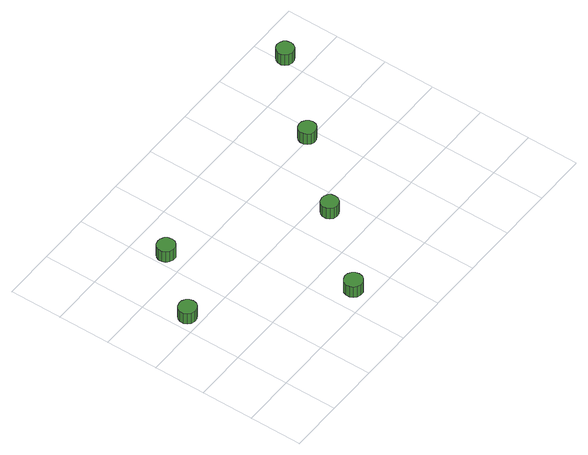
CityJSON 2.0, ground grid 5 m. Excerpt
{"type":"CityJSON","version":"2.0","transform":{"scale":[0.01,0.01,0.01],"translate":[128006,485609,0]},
"CityObjects":{
"tree1":{"type":"SolitaryVegetationObject","attributes":{"function":"something"},"geometry":[{"type":"MultiSurface","lod":"1","boundaries":[[[0,1,2,3,4,5,6,7,8,9,10,11,12,13,14]],[[15,16,17,18,19,20,21,22,23,24,25,26,27,28,29]],[[0,29,28,1]],[[1,28,27,2]],[[2,27,26,3]],[[3,26,25,4]],[[4,25,24,5]],[[5,24,23,6]],[[6,23,22,7]],[[7,22,21,8]],[[8,21,20,9]],[[9,20,19,10]],[[10,19,18,11]],[[11,18,17,12]],[[12,17,16,13]],[[13,16,15,14]],[[14,15,29,0]]]}]},
"tree2":{"type":"SolitaryVegetationObject","attributes":{"function":"something"},"geometry":[{"type":"MultiSurface","lod":"1","boundaries":[[[30,31,32,33,34,35,36,37,38,39,40,41,42,43,44]],[[45,46,47,48,49,50,51,52,53,54,55,56,57,58,59]],[[30,59,58,31]],[[31,58,57,32]],[[32,57,56,33]],[[33,56,55,34]],[[34,55,54,35]],[[35,54,53,36]],[[36,53,52,37]],[[37,52,51,38]],[[38,51,50,39]],[[39,50,49,40]],[[40,49,48,41]],[[41,48,47,42]],[[42,47,46,43]],[[43,46,45,44]],[[44,45,59,30]]]}]},
"tree3":{"type":"SolitaryVegetationObject","attributes":{"function":"something"},"geometry":[{"type":"MultiSurface","lod":"1","boundaries":[[[60,61,62,63,64,65,66,67,68,69,70,71,72,73,74]],[[75,76,77,78,79,80,81,82,83,84,85,86,87,88,89]],[[60,89,88,61]],[[61,88,87,62]],[[62,87,86,63]],[[63,86,85,64]],[[64,85,84,65]],[[65,84,83,66]],[[66,83,82,67]],[[67,82,81,68]],[[68,81,80,69]],[[69,80,79,70]],[[70,79,78,71]],[[71,78,77,72]],[[72,77,76,73]],[[73,76,75,74]],[[74,75,89,60]]]}]},
"tree4":{"type":"SolitaryVegetationObject","attributes":{"function":"something"},"geometry":[{"type":"MultiSurface","lod":"1","boundaries":[[[90,91,92,93,94,95,96,97,98,99,100,101,102,103,104]],[[105,106,107,108,109,110,111,112,113,114,115,116,117,118,119]],[[90,119,118,91]],[[91,118,117,92]],[[92,117,116,93]],[[93,116,115,94]],[[94,115,114,95]],[[95,114,113,96]],[[96,113,112,97]],[[97,112,111,98]],[[98,111,110,99]],[[99,110,109,100]],[[100,109,108,101]],[[101,108,107,102]],[[102,107,106,103]],[[103,106,105,104]],[[104,105,119,90]]]}]},
"tree5":{"type":"SolitaryVegetationObject","attributes":{"function":"something"},"geometry":[{"type":"MultiSurface","lod":"1","boundaries":[[[120,121,122,123,124,125,126,127,128,129,130,131,132,133,134]],[[135,136,137,138,139,140,141,142,143,144,145,146,147,148,149]],[[120,149,148,121]],[[121,148,147,122]],[[122,147,146,123]],[[123,146,145,124]],[[124,145,144,125]],[[125,144,143,126]],[[126,143,142,127]],[[127,142,141,128]],[[128,141,140,129]],[[129,140,139,130]],[[130,139,138,131]],[[131,138,137,132]],[[132,137,136,133]],[[133,136,135,134]],[[134,135,149,120]]]}]},
"tree6":{"type":"SolitaryVegetationObject","attributes":{"function":"something"},"geometry":[{"type":"MultiSurface","lod":"1","boundaries":[[[150,151,152,153,154,155,156,157,158,159,160,161,162,163,164]],[[165,166,167,168,169,170,171,172,173,174,175,176,177,178,179]],[[150,179,178,151]],[[151,178,177,152]],[[152,177,176,153]],[[153,176,175,154]],[[154,175,174,155]],[[155,174,173,156]],[[156,173,172,157]],[[157,172,171,158]],[[158,171,170,159]],[[159,170,169,160]],[[160,169,168,161]],[[161,168,167,162]],[[162,167,166,163]],[[163,166,165,164]],[[164,165,179,150]]]}]}
},
"vertices":[
[187,1102,239],[180,1137,239],[159,1166,239],[128,1183,239],[93,1187,239],[59,1176,239],[33,1152,239],[19,1120,239],[19,1085,239],[33,1052,239],[59,1029,239],[93,1018,239],[128,1022,239],[159,1039,239],[180,1068,239],[180,1068,112],[159,1039,112],[128,1022,112],[93,1018,112],[59,1029,112],[33,1052,112],[19,1085,112],[19,1120,112],[33,1152,112],[59,1176,112],[93,1187,112],[128,1183,112],[159,1166,112],[180,1137,112],[187,1102,112],
[674,1678,221],[667,1713,221],[646,1742,221],[615,1759,221],[580,1763,221],[546,1752,221],[520,1728,221],[506,1696,221],[506,1661,221],[520,1628,221],[546,1605,221],[580,1594,221],[615,1597,221],[646,1615,221],[667,1644,221],[667,1644,94],[646,1615,94],[615,1597,94],[580,1594,94],[546,1605,94],[520,1628,94],[506,1661,94],[506,1696,94],[520,1728,94],[546,1752,94],[580,1763,94],[615,1759,94],[646,1742,94],[667,1713,94],[674,1678,94],
[1267,151,232],[1260,186,232],[1238,216,232],[1207,234,232],[1171,238,232],[1136,226,232],[1109,202,232],[1095,169,232],[1095,133,232],[1109,99,232],[1136,75,232],[1171,64,232],[1207,68,232],[1238,86,232],[1260,115,232],[1260,115,105],[1238,86,105],[1207,68,105],[1171,64,105],[1136,75,105],[1109,99,105],[1095,133,105],[1095,169,105],[1109,202,105],[1136,226,105],[1171,238,105],[1207,234,105],[1238,216,105],[1260,186,105],[1267,151,105],
[1886,848,222],[1879,882,222],[1859,909,222],[1829,927,222],[1795,930,222],[1763,920,222],[1737,897,222],[1723,865,222],[1723,831,222],[1737,800,222],[1763,777,222],[1795,767,222],[1829,770,222],[1859,787,222],[1879,815,222],[1879,815,95],[1859,787,95],[1829,770,95],[1795,767,95],[1763,777,95],[1737,800,95],[1723,831,95],[1723,865,95],[1737,897,95],[1763,920,95],[1795,930,95],[1829,927,95],[1859,909,95],[1879,882,95],[1886,848,95],
[2482,1513,208],[2475,1546,208],[2455,1574,208],[2425,1591,208],[2391,1595,208],[2359,1584,208],[2333,1561,208],[2320,1530,208],[2320,1496,208],[2333,1464,208],[2359,1441,208],[2391,1431,208],[2425,1434,208],[2455,1452,208],[2475,1479,208],[2475,1479,81],[2455,1452,81],[2425,1434,81],[2391,1431,81],[2359,1441,81],[2333,1464,81],[2320,1496,81],[2320,1530,81],[2333,1561,81],[2359,1584,81],[2391,1595,81],[2425,1591,81],[2455,1574,81],[2475,1546,81],[2482,1513,81],
[3126,2210,193],[3119,2244,193],[3099,2271,193],[3070,2288,193],[3036,2292,193],[3003,2281,193],[2978,2259,193],[2964,2227,193],[2964,2193,193],[2978,2162,193],[3003,2139,193],[3036,2128,193],[3070,2132,193],[3099,2149,193],[3119,2177,193],[3119,2177,66],[3099,2149,66],[3070,2132,66],[3036,2128,66],[3003,2139,66],[2978,2162,66],[2964,2193,66],[2964,2227,66],[2978,2259,66],[3003,2281,66],[3036,2292,66],[3070,2288,66],[3099,2271,66],[3119,2244,66],[3126,2210,66]
]}
